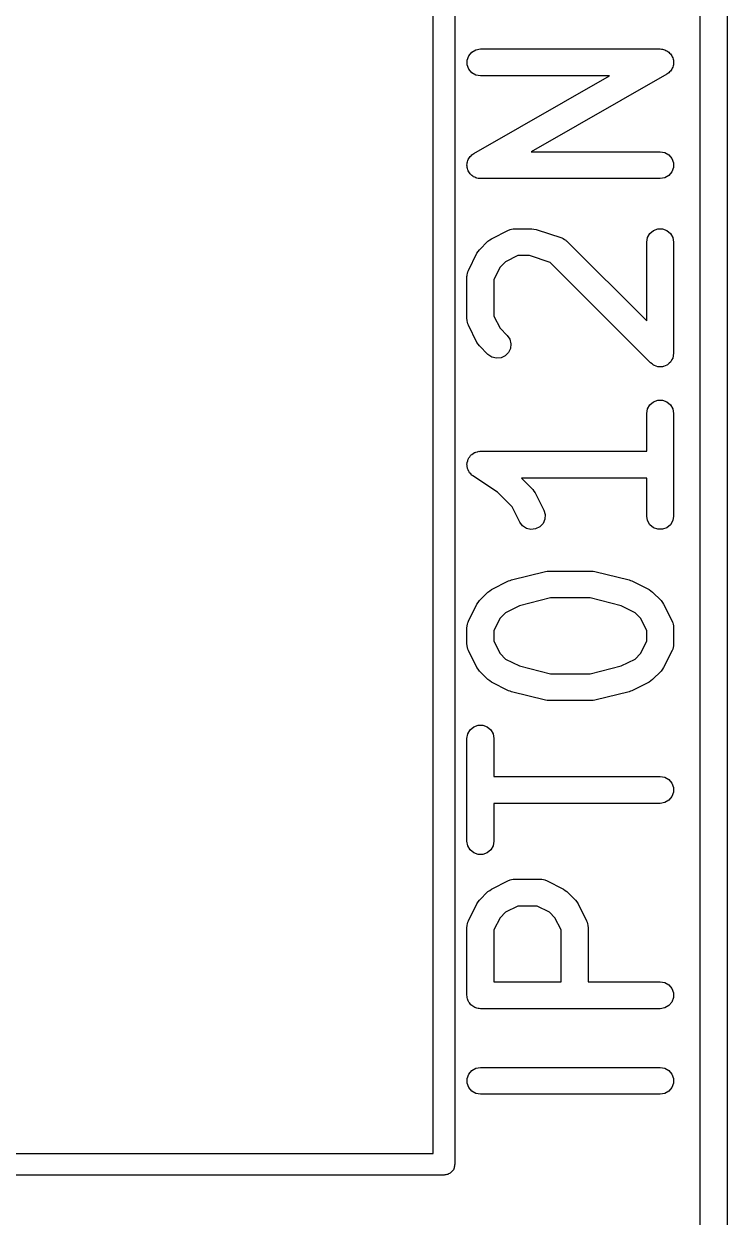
# Model space of a CAD drawing. Extents: x 1 to 57, y -99 to 45.
# Drawn here: x 20.16 to 24.07, y -37.54 to -30.9 of the extents above; entities that cross this region are included whole.
import ezdxf

# ---------------------------------------------------------------- set-up
doc = ezdxf.new("R2010")
doc.units = 0
doc.header["$MEASUREMENT"] = 0
doc.layers.add('BLACK', color=7, linetype='CONTINUOUS')

msp = doc.modelspace()

# ---------------------------------------------------------------- linework, layer by layer
at = {"layer": 'Black'}
for p, q in [((24.075, 44.925), (24.075, -46.925)), ((23.925, -41.2237), (23.925, -18.8131)), ((22.56, -26.7), (22.56, -37.25)), ((22.44, -37.19), (22.44, -26.76)), ((22.6374, -31.0815), (22.6542, -31.0616)), ((22.6542, -31.0616), (22.6767, -31.0486)), ((22.6767, -31.0486), (22.7024, -31.044)), ((22.7024, -31.044), (23.7024, -31.044)), ((23.7024, -31.044), (23.709, -31.0452)), ((23.709, -31.0452), (23.7157, -31.0452)), ((23.7157, -31.0452), (23.7217, -31.0475)), ((23.7217, -31.0475), (23.728, -31.0486)), ((23.728, -31.0486), (23.7339, -31.0519)), ((23.7339, -31.0519), (23.7402, -31.0543)), ((23.7402, -31.0543), (23.7451, -31.0584)), ((23.7451, -31.0584), (23.7506, -31.0616)), ((23.7506, -31.0616), (23.7549, -31.0667)), ((23.7549, -31.0667), (23.76, -31.0711)), ((23.76, -31.0711), (23.7632, -31.0766)), ((22.6285, -31.106), (22.6374, -31.0815)), ((22.6285, -31.1321), (22.6285, -31.106)), ((22.6374, -31.1565), (22.6285, -31.1321)), ((23.7632, -31.0766), (23.7673, -31.0815)), ((23.7673, -31.0815), (23.7696, -31.0879)), ((23.7696, -31.0879), (23.773, -31.0937)), ((23.7739, -31.1384), (23.7727, -31.145)), ((23.773, -31.0937), (23.7741, -31.1)), ((23.7762, -31.1321), (23.7739, -31.1384)), ((23.7741, -31.1), (23.7762, -31.106)), ((23.7762, -31.106), (23.7762, -31.1128)), ((23.7762, -31.1128), (23.7774, -31.1194)), ((23.7774, -31.1194), (23.7762, -31.1257)), ((23.7762, -31.1257), (23.7762, -31.1321)), ((22.6542, -31.1765), (22.6374, -31.1565)), ((22.6767, -31.1895), (22.6542, -31.1765)), ((22.6652, -31.6254), (23.42, -31.194)), ((22.7024, -31.194), (22.6767, -31.1895)), ((23.42, -31.194), (22.7024, -31.194)), ((23.7396, -31.1842), (22.9848, -31.6155)), ((23.7448, -31.1799), (23.7396, -31.1842)), ((23.7506, -31.1765), (23.7448, -31.1799)), ((23.7547, -31.1716), (23.7506, -31.1765)), ((23.7596, -31.1675), (23.7547, -31.1716)), ((23.763, -31.1617), (23.7596, -31.1675)), ((23.7673, -31.1565), (23.763, -31.1617)), ((23.7695, -31.1505), (23.7673, -31.1565)), ((23.7727, -31.145), (23.7695, -31.1505)), ((22.6285, -31.6775), (22.6308, -31.6711)), ((22.6308, -31.6711), (22.632, -31.6645)), ((22.632, -31.6645), (22.6352, -31.659)), ((22.6352, -31.659), (22.6374, -31.653)), ((22.6374, -31.653), (22.6418, -31.6478)), ((22.6418, -31.6478), (22.6451, -31.642)), ((22.6451, -31.642), (22.6501, -31.6379)), ((22.6501, -31.6379), (22.6542, -31.633)), ((22.6542, -31.633), (22.66, -31.6297)), ((22.66, -31.6297), (22.6652, -31.6254)), ((22.9848, -31.6155), (23.7024, -31.6155)), ((23.7024, -31.6155), (23.728, -31.62)), ((23.728, -31.62), (23.7506, -31.633)), ((23.7506, -31.633), (23.7673, -31.653)), ((23.7673, -31.653), (23.7762, -31.6775)), ((22.6274, -31.6901), (22.6285, -31.6839)), ((22.6285, -31.6968), (22.6274, -31.6901)), ((22.6285, -31.6839), (22.6285, -31.6775)), ((22.6285, -31.7035), (22.6285, -31.6968)), ((22.6307, -31.7095), (22.6285, -31.7035)), ((22.6318, -31.7158), (22.6307, -31.7095)), ((22.6351, -31.7217), (22.6318, -31.7158)), ((22.6374, -31.728), (22.6351, -31.7217)), ((22.6415, -31.7329), (22.6374, -31.728)), ((22.6447, -31.7384), (22.6415, -31.7329)), ((23.7673, -31.728), (23.7506, -31.7479)), ((23.7762, -31.7035), (23.7673, -31.728)), ((23.7762, -31.6775), (23.7762, -31.7035)), ((22.6499, -31.7428), (22.6447, -31.7384)), ((22.6542, -31.7479), (22.6499, -31.7428)), ((22.6597, -31.7511), (22.6542, -31.7479)), ((22.6646, -31.7553), (22.6597, -31.7511)), ((22.6709, -31.7576), (22.6646, -31.7553)), ((22.6767, -31.761), (22.6709, -31.7576)), ((22.683, -31.7621), (22.6767, -31.761)), ((22.689, -31.7643), (22.683, -31.7621)), ((22.6958, -31.7643), (22.689, -31.7643)), ((22.7024, -31.7655), (22.6958, -31.7643)), ((23.7024, -31.7655), (22.7024, -31.7655)), ((23.728, -31.761), (23.7024, -31.7655)), ((23.7506, -31.7479), (23.728, -31.761)), ((22.7641, -32.0996), (22.8593, -32.052)), ((22.8593, -32.052), (22.8635, -32.0507)), ((22.8635, -32.0507), (22.8672, -32.0486)), ((22.8672, -32.0486), (22.8759, -32.047)), ((22.8759, -32.047), (22.8843, -32.0445)), ((22.8843, -32.0445), (22.8886, -32.0448)), ((22.8886, -32.0448), (22.8929, -32.044)), ((22.8929, -32.044), (22.9881, -32.044)), ((22.9881, -32.044), (22.9999, -32.0461)), ((22.9999, -32.0461), (23.0118, -32.0479)), ((23.0118, -32.0479), (23.1547, -32.0955)), ((23.6449, -32.0708), (23.6649, -32.0541)), ((23.6649, -32.0541), (23.6894, -32.0452)), ((23.6894, -32.0452), (23.7154, -32.0452)), ((23.7154, -32.0452), (23.7399, -32.0541)), ((23.7399, -32.0541), (23.7598, -32.0708)), ((22.697, -32.1613), (22.7446, -32.1136)), ((22.7446, -32.1136), (22.7544, -32.1067)), ((22.7544, -32.1067), (22.7641, -32.0996)), ((23.1547, -32.0955), (23.1585, -32.0976)), ((23.1585, -32.0976), (23.1626, -32.0987)), ((23.1626, -32.0987), (23.1698, -32.1037)), ((23.1698, -32.1037), (23.1776, -32.1079)), ((23.1776, -32.1079), (23.1804, -32.1112)), ((23.1804, -32.1112), (23.184, -32.1136)), ((23.184, -32.1136), (23.6274, -32.557)), ((23.6274, -32.119), (23.6319, -32.0934)), ((23.6274, -32.557), (23.6274, -32.119)), ((23.6319, -32.0934), (23.6449, -32.0708)), ((23.7598, -32.0708), (23.7729, -32.0934)), ((23.7729, -32.0934), (23.7774, -32.119)), ((23.7774, -32.119), (23.7774, -32.7381)), ((22.6353, -32.276), (22.6829, -32.1807)), ((22.6829, -32.1807), (22.6901, -32.1711)), ((22.6901, -32.1711), (22.697, -32.1613)), ((22.9106, -32.194), (22.842, -32.2283)), ((22.9759, -32.194), (22.9106, -32.194)), ((23.0904, -32.2322), (22.9759, -32.194)), ((22.8116, -32.2587), (22.7774, -32.3272)), ((22.842, -32.2283), (22.8116, -32.2587)), ((23.6493, -32.7911), (23.0904, -32.2322)), ((22.6274, -32.3095), (22.6281, -32.3053)), ((22.6274, -32.5476), (22.6274, -32.3095)), ((22.6279, -32.3009), (22.6304, -32.2925)), ((22.6281, -32.3053), (22.6279, -32.3009)), ((22.6304, -32.2925), (22.6319, -32.2839)), ((22.6319, -32.2839), (22.6341, -32.2801)), ((22.6341, -32.2801), (22.6353, -32.276)), ((22.7774, -32.3272), (22.7774, -32.5299)), ((22.7774, -32.5299), (22.8116, -32.5984)), ((22.6281, -32.5519), (22.6274, -32.5476)), ((22.6279, -32.5562), (22.6281, -32.5519)), ((22.6304, -32.5646), (22.6279, -32.5562)), ((22.6319, -32.5733), (22.6304, -32.5646)), ((22.6341, -32.577), (22.6319, -32.5733)), ((22.6353, -32.5812), (22.6341, -32.577)), ((22.6829, -32.6764), (22.6353, -32.5812)), ((22.8116, -32.5984), (22.8507, -32.6374)), ((22.8507, -32.6374), (22.8656, -32.6588)), ((22.8656, -32.6588), (22.8723, -32.6839)), ((22.6901, -32.6861), (22.6829, -32.6764)), ((22.697, -32.6959), (22.6901, -32.6861)), ((22.7446, -32.7435), (22.697, -32.6959)), ((22.8591, -32.7335), (22.8406, -32.7519)), ((22.8701, -32.7099), (22.8591, -32.7335)), ((22.8723, -32.6839), (22.8701, -32.7099)), ((22.7659, -32.7584), (22.7446, -32.7435)), ((22.7911, -32.7652), (22.7659, -32.7584)), ((22.817, -32.7629), (22.7911, -32.7652)), ((22.8406, -32.7519), (22.817, -32.7629)), ((23.6574, -32.7967), (23.6493, -32.7911)), ((23.6649, -32.803), (23.6574, -32.7967)), ((23.7454, -32.7995), (23.7424, -32.8009)), ((23.7523, -32.7926), (23.7454, -32.7995)), ((23.7598, -32.7863), (23.7523, -32.7926)), ((23.7615, -32.7835), (23.7598, -32.7863)), ((23.7638, -32.7811), (23.7615, -32.7835)), ((23.768, -32.7722), (23.7638, -32.7811)), ((23.7729, -32.7637), (23.768, -32.7722)), ((23.7734, -32.7605), (23.7729, -32.7637)), ((23.7748, -32.7575), (23.7734, -32.7605)), ((23.7757, -32.7477), (23.7748, -32.7575)), ((23.7774, -32.7381), (23.7757, -32.7477)), ((23.668, -32.8042), (23.6649, -32.803)), ((23.6707, -32.8061), (23.668, -32.8042)), ((23.6802, -32.8086), (23.6707, -32.8061)), ((23.6894, -32.812), (23.6802, -32.8086)), ((23.6927, -32.812), (23.6894, -32.812)), ((23.6958, -32.8128), (23.6927, -32.812)), ((23.7056, -32.812), (23.6958, -32.8128)), ((23.7154, -32.812), (23.7056, -32.812)), ((23.7185, -32.8108), (23.7154, -32.812)), ((23.7218, -32.8105), (23.7185, -32.8108)), ((23.7307, -32.8064), (23.7218, -32.8105)), ((23.7399, -32.803), (23.7307, -32.8064)), ((23.7424, -32.8009), (23.7399, -32.803)), ((23.6649, -33.0065), (23.6894, -32.9976)), ((23.6894, -32.9976), (23.7154, -32.9976)), ((23.7154, -32.9976), (23.7399, -33.0065)), ((23.6274, -33.0714), (23.6319, -33.0458)), ((23.6319, -33.0458), (23.6449, -33.0232)), ((23.6449, -33.0232), (23.6649, -33.0065)), ((23.7399, -33.0065), (23.7598, -33.0232)), ((23.7598, -33.0232), (23.7729, -33.0458)), ((23.7729, -33.0458), (23.7774, -33.0714)), ((23.6274, -33.2821), (23.6274, -33.0714)), ((23.7774, -33.0714), (23.7774, -33.6429)), ((22.6316, -33.3357), (22.6337, -33.327)), ((22.6337, -33.327), (22.636, -33.3235)), ((22.636, -33.3235), (22.6374, -33.3196)), ((22.6374, -33.3196), (22.6432, -33.3128)), ((22.6432, -33.3128), (22.6481, -33.3053)), ((22.6481, -33.3053), (22.6515, -33.3029)), ((22.6515, -33.3029), (22.6542, -33.2997)), ((22.6542, -33.2997), (22.6619, -33.2952)), ((22.6619, -33.2952), (22.6691, -33.2899)), ((22.6691, -33.2899), (22.6731, -33.2887)), ((22.6731, -33.2887), (22.6767, -33.2867)), ((22.6767, -33.2867), (22.6855, -33.2851)), ((22.6855, -33.2851), (22.6941, -33.2826)), ((22.6941, -33.2826), (22.6983, -33.2829)), ((22.6983, -33.2829), (22.7024, -33.2821)), ((22.7024, -33.2821), (23.6274, -33.2821)), ((22.6275, -33.3523), (22.6285, -33.3483)), ((22.6285, -33.3612), (22.6275, -33.3523)), ((22.6285, -33.3441), (22.6316, -33.3357)), ((22.6285, -33.3483), (22.6285, -33.3441)), ((22.6285, -33.3702), (22.6285, -33.3612)), ((22.6299, -33.3741), (22.6285, -33.3702)), ((22.6304, -33.3782), (22.6299, -33.3741)), ((22.6344, -33.3862), (22.6304, -33.3782)), ((22.6374, -33.3946), (22.6344, -33.3862)), ((22.6401, -33.3978), (22.6374, -33.3946)), ((22.6419, -33.4016), (22.6401, -33.3978)), ((22.6484, -33.4077), (22.6419, -33.4016)), ((22.6542, -33.4146), (22.6484, -33.4077)), ((22.6578, -33.4167), (22.6542, -33.4146)), ((22.6608, -33.4195), (22.6578, -33.4167)), ((22.7975, -33.5107), (22.6608, -33.4195)), ((23.6274, -33.4321), (22.9311, -33.4321)), ((22.9311, -33.4321), (22.9935, -33.4946)), ((23.6274, -33.6429), (23.6274, -33.4321)), ((22.8788, -33.592), (22.7975, -33.5107)), ((22.9935, -33.4946), (23.0004, -33.5044)), ((23.0004, -33.5044), (23.0076, -33.5141)), ((23.0076, -33.5141), (23.0552, -33.6093)), ((22.921, -33.6764), (22.8788, -33.592)), ((23.061, -33.6603), (23.0507, -33.6842)), ((23.0552, -33.6093), (23.0626, -33.6343)), ((23.0626, -33.6343), (23.061, -33.6603)), ((23.6319, -33.6685), (23.6274, -33.6429)), ((23.7774, -33.6429), (23.7729, -33.6685)), ((22.9365, -33.6973), (22.921, -33.6764)), ((22.9583, -33.7117), (22.9365, -33.6973)), ((22.9836, -33.7177), (22.9583, -33.7117)), ((23.0095, -33.7147), (22.9836, -33.7177)), ((23.0328, -33.7031), (23.0095, -33.7147)), ((23.0507, -33.6842), (23.0328, -33.7031)), ((23.6449, -33.6911), (23.6319, -33.6685)), ((23.6649, -33.7078), (23.6449, -33.6911)), ((23.6894, -33.7167), (23.6649, -33.7078)), ((23.7154, -33.7167), (23.6894, -33.7167)), ((23.7399, -33.7078), (23.7154, -33.7167)), ((23.7598, -33.6911), (23.7399, -33.7078)), ((23.7729, -33.6685), (23.7598, -33.6911)), ((22.8747, -33.9987), (23.0651, -33.951)), ((23.0651, -33.951), (23.0743, -33.9504)), ((23.0743, -33.9504), (23.0833, -33.9488)), ((23.0833, -33.9488), (23.3214, -33.9488)), ((23.3214, -33.9488), (23.3305, -33.9504)), ((23.3305, -33.9504), (23.3396, -33.951)), ((23.3396, -33.951), (23.5301, -33.9987)), ((22.7446, -34.066), (22.7544, -34.0591)), ((22.7544, -34.0591), (22.7641, -34.052)), ((22.7641, -34.052), (22.8593, -34.0043)), ((22.8593, -34.0043), (22.8672, -34.002)), ((22.8672, -34.002), (22.8747, -33.9987)), ((23.5301, -33.9987), (23.5376, -34.002)), ((23.5376, -34.002), (23.5454, -34.0043)), ((23.5454, -34.0043), (23.6407, -34.052)), ((23.6407, -34.052), (23.6503, -34.0591)), ((23.6503, -34.0591), (23.6602, -34.066)), ((22.6829, -34.1331), (22.6901, -34.1235)), ((22.6901, -34.1235), (22.697, -34.1136)), ((22.697, -34.1136), (22.7446, -34.066)), ((23.0926, -34.0988), (22.919, -34.1422)), ((23.3122, -34.0988), (23.0926, -34.0988)), ((23.4857, -34.1422), (23.3122, -34.0988)), ((23.6602, -34.066), (23.7078, -34.1136)), ((23.7078, -34.1136), (23.7147, -34.1235)), ((23.7147, -34.1235), (23.7218, -34.1331)), ((22.6353, -34.2284), (22.6829, -34.1331)), ((22.842, -34.1807), (22.8116, -34.2111)), ((22.919, -34.1422), (22.842, -34.1807)), ((23.5627, -34.1807), (23.4857, -34.1422)), ((23.5931, -34.2111), (23.5627, -34.1807)), ((23.7218, -34.1331), (23.7695, -34.2284)), ((22.6274, -34.2619), (22.6281, -34.2576)), ((22.6279, -34.2533), (22.6304, -34.2449)), ((22.6281, -34.2576), (22.6279, -34.2533)), ((22.6304, -34.2449), (22.6319, -34.2363)), ((22.6319, -34.2363), (22.6341, -34.2325)), ((22.6341, -34.2325), (22.6353, -34.2284)), ((22.8116, -34.2111), (22.7774, -34.2796)), ((23.6274, -34.2796), (23.5931, -34.2111)), ((23.7695, -34.2284), (23.7707, -34.2325)), ((23.7707, -34.2325), (23.7729, -34.2363)), ((23.7729, -34.2363), (23.7744, -34.2449)), ((23.7744, -34.2449), (23.7769, -34.2533)), ((23.7769, -34.2533), (23.7766, -34.2576)), ((23.7766, -34.2576), (23.7774, -34.2619)), ((22.6274, -34.3571), (22.6274, -34.2619)), ((22.7774, -34.2796), (22.7774, -34.3394)), ((23.6274, -34.3394), (23.6274, -34.2796)), ((23.7774, -34.2619), (23.7774, -34.3571)), ((22.6281, -34.3614), (22.6274, -34.3571)), ((22.6279, -34.3657), (22.6281, -34.3614)), ((22.6304, -34.3741), (22.6279, -34.3657)), ((22.6319, -34.3828), (22.6304, -34.3741)), ((22.6341, -34.3865), (22.6319, -34.3828)), ((22.6353, -34.3907), (22.6341, -34.3865)), ((22.6829, -34.4859), (22.6353, -34.3907)), ((22.7774, -34.3394), (22.8116, -34.408)), ((23.5931, -34.408), (23.6274, -34.3394)), ((23.7695, -34.3907), (23.7218, -34.4859)), ((23.7707, -34.3865), (23.7695, -34.3907)), ((23.7729, -34.3828), (23.7707, -34.3865)), ((23.7744, -34.3741), (23.7729, -34.3828)), ((23.7769, -34.3657), (23.7744, -34.3741)), ((23.7774, -34.3571), (23.7766, -34.3614)), ((23.7766, -34.3614), (23.7769, -34.3657)), ((22.8116, -34.408), (22.842, -34.4384)), ((22.842, -34.4384), (22.919, -34.4769)), ((23.4857, -34.4769), (23.5627, -34.4384)), ((23.5627, -34.4384), (23.5931, -34.408)), ((22.6901, -34.4956), (22.6829, -34.4859)), ((22.697, -34.5054), (22.6901, -34.4956)), ((22.7446, -34.553), (22.697, -34.5054)), ((22.919, -34.4769), (23.0926, -34.5202)), ((23.0926, -34.5202), (23.3122, -34.5202)), ((23.3122, -34.5202), (23.4857, -34.4769)), ((23.7078, -34.5054), (23.6602, -34.553)), ((23.7147, -34.4956), (23.7078, -34.5054)), ((23.7218, -34.4859), (23.7147, -34.4956)), ((22.7544, -34.5599), (22.7446, -34.553)), ((22.7641, -34.5671), (22.7544, -34.5599)), ((22.8593, -34.6147), (22.7641, -34.5671)), ((23.6407, -34.5671), (23.5454, -34.6147)), ((23.6503, -34.5599), (23.6407, -34.5671)), ((23.6602, -34.553), (23.6503, -34.5599)), ((22.8672, -34.617), (22.8593, -34.6147)), ((22.8747, -34.6204), (22.8672, -34.617)), ((23.0651, -34.668), (22.8747, -34.6204)), ((23.5301, -34.6204), (23.3396, -34.668)), ((23.5376, -34.617), (23.5301, -34.6204)), ((23.5454, -34.6147), (23.5376, -34.617)), ((23.0743, -34.6686), (23.0651, -34.668)), ((23.0833, -34.6702), (23.0743, -34.6686)), ((23.3214, -34.6702), (23.0833, -34.6702)), ((23.3305, -34.6686), (23.3214, -34.6702)), ((23.3396, -34.668), (23.3305, -34.6686)), ((22.6274, -34.881), (22.6319, -34.8553)), ((22.6319, -34.8553), (22.6449, -34.8327)), ((22.6449, -34.8327), (22.6649, -34.816)), ((22.6649, -34.816), (22.6894, -34.8071)), ((22.6894, -34.8071), (22.7154, -34.8071)), ((22.7154, -34.8071), (22.7399, -34.816)), ((22.7399, -34.816), (22.7598, -34.8327)), ((22.7598, -34.8327), (22.7729, -34.8553)), ((22.7729, -34.8553), (22.7774, -34.881)), ((22.6274, -35.4524), (22.6274, -34.881)), ((22.7774, -34.881), (22.7774, -35.0917)), ((22.7774, -35.0917), (23.7024, -35.0917)), ((23.7024, -35.0917), (23.728, -35.0962)), ((23.728, -35.0962), (23.7506, -35.1092)), ((23.7506, -35.1092), (23.7673, -35.1292)), ((23.7673, -35.1292), (23.7762, -35.1536)), ((23.7762, -35.1797), (23.7673, -35.2042)), ((23.7762, -35.1536), (23.7762, -35.1797)), ((23.7024, -35.2417), (22.7774, -35.2417)), ((22.7774, -35.2417), (22.7774, -35.4524)), ((23.728, -35.2371), (23.7024, -35.2417)), ((23.7506, -35.2241), (23.728, -35.2371)), ((23.7673, -35.2042), (23.7506, -35.2241)), ((22.6319, -35.478), (22.6274, -35.4524)), ((22.7774, -35.4524), (22.7729, -35.478)), ((22.6449, -35.5006), (22.6319, -35.478)), ((22.6649, -35.5173), (22.6449, -35.5006)), ((22.6894, -35.5262), (22.6649, -35.5173)), ((22.7399, -35.5173), (22.7154, -35.5262)), ((22.7598, -35.5006), (22.7399, -35.5173)), ((22.7729, -35.478), (22.7598, -35.5006)), ((22.7154, -35.5262), (22.6894, -35.5262)), ((22.7544, -35.7258), (22.7641, -35.7186)), ((22.7641, -35.7186), (22.8593, -35.671)), ((22.8593, -35.671), (22.8635, -35.6698)), ((22.8635, -35.6698), (22.8672, -35.6676)), ((22.8672, -35.6676), (22.8759, -35.6661)), ((22.8759, -35.6661), (22.8843, -35.6636)), ((22.8843, -35.6636), (22.8886, -35.6638)), ((22.8886, -35.6638), (22.8929, -35.6631)), ((22.8929, -35.6631), (23.0357, -35.6631)), ((23.0357, -35.6631), (23.04, -35.6638)), ((23.04, -35.6638), (23.0443, -35.6636)), ((23.0443, -35.6636), (23.0527, -35.6661)), ((23.0527, -35.6661), (23.0614, -35.6676)), ((23.0614, -35.6676), (23.0651, -35.6698)), ((23.0651, -35.6698), (23.0693, -35.671)), ((23.0693, -35.671), (23.1645, -35.7186)), ((23.1645, -35.7186), (23.1742, -35.7258)), ((22.6901, -35.7901), (22.697, -35.7803)), ((22.697, -35.7803), (22.7446, -35.7327)), ((22.7446, -35.7327), (22.7544, -35.7258)), ((23.1742, -35.7258), (23.184, -35.7327)), ((23.184, -35.7327), (23.2316, -35.7803)), ((23.2316, -35.7803), (23.2385, -35.7901)), ((22.6353, -35.895), (22.6829, -35.7998)), ((22.6829, -35.7998), (22.6901, -35.7901)), ((22.842, -35.8474), (22.8116, -35.8778)), ((22.9106, -35.8131), (22.842, -35.8474)), ((23.018, -35.8131), (22.9106, -35.8131)), ((23.0865, -35.8474), (23.018, -35.8131)), ((23.1169, -35.8778), (23.0865, -35.8474)), ((23.2385, -35.7901), (23.2457, -35.7998)), ((23.2457, -35.7998), (23.2933, -35.895)), ((22.6279, -35.92), (22.6304, -35.9116)), ((22.6281, -35.9243), (22.6279, -35.92)), ((22.6304, -35.9116), (22.6319, -35.9029)), ((22.6319, -35.9029), (22.6341, -35.8992)), ((22.6341, -35.8992), (22.6353, -35.895)), ((22.8116, -35.8778), (22.7774, -35.9463)), ((23.1512, -35.9463), (23.1169, -35.8778)), ((23.2933, -35.895), (23.2945, -35.8992)), ((23.2945, -35.8992), (23.2967, -35.9029)), ((23.2967, -35.9029), (23.2982, -35.9116)), ((23.2982, -35.9116), (23.3007, -35.92)), ((23.3007, -35.92), (23.3004, -35.9243)), ((22.6274, -35.9286), (22.6281, -35.9243)), ((22.6274, -36.3095), (22.6274, -35.9286)), ((22.7774, -35.9463), (22.7774, -36.2345)), ((23.1512, -36.2345), (23.1512, -35.9463)), ((23.3004, -35.9243), (23.3012, -35.9286)), ((23.3012, -35.9286), (23.3012, -36.2345)), ((22.7774, -36.2345), (23.1512, -36.2345)), ((23.3012, -36.2345), (23.7024, -36.2345)), ((23.7024, -36.2345), (23.728, -36.239)), ((23.728, -36.239), (23.7506, -36.2521)), ((23.7506, -36.2521), (23.7673, -36.272)), ((22.6285, -36.316), (22.6274, -36.3095)), ((22.6285, -36.3225), (22.6285, -36.316)), ((23.7673, -36.272), (23.7762, -36.2965)), ((23.7762, -36.2965), (23.7762, -36.3225)), ((22.6308, -36.3287), (22.6285, -36.3225)), ((22.6319, -36.3352), (22.6308, -36.3287)), ((22.6352, -36.3409), (22.6319, -36.3352)), ((22.6374, -36.347), (22.6352, -36.3409)), ((22.6416, -36.3521), (22.6374, -36.347)), ((22.6449, -36.3577), (22.6416, -36.3521)), ((22.65, -36.362), (22.6449, -36.3577)), ((22.6542, -36.367), (22.65, -36.362)), ((22.6599, -36.3703), (22.6542, -36.367)), ((22.6649, -36.3745), (22.6599, -36.3703)), ((22.671, -36.3767), (22.6649, -36.3745)), ((22.6767, -36.38), (22.671, -36.3767)), ((22.6832, -36.3811), (22.6767, -36.38)), ((22.6894, -36.3834), (22.6832, -36.3811)), ((22.6959, -36.3834), (22.6894, -36.3834)), ((22.7024, -36.3845), (22.6959, -36.3834)), ((23.7024, -36.3845), (22.7024, -36.3845)), ((23.728, -36.38), (23.7024, -36.3845)), ((23.7506, -36.367), (23.728, -36.38)), ((23.7673, -36.347), (23.7506, -36.367)), ((23.7762, -36.3225), (23.7673, -36.347)), ((22.6542, -36.7283), (22.6767, -36.7152)), ((22.6767, -36.7152), (22.7024, -36.7107)), ((22.7024, -36.7107), (23.7024, -36.7107)), ((23.7024, -36.7107), (23.728, -36.7152)), ((23.728, -36.7152), (23.7506, -36.7283)), ((22.6285, -36.7727), (22.6374, -36.7482)), ((22.6285, -36.7987), (22.6285, -36.7727)), ((22.6374, -36.7482), (22.6542, -36.7283)), ((23.7506, -36.7283), (23.7673, -36.7482)), ((23.7673, -36.7482), (23.7762, -36.7727)), ((23.7762, -36.7727), (23.7762, -36.7987)), ((22.6374, -36.8232), (22.6285, -36.7987)), ((22.6542, -36.8432), (22.6374, -36.8232)), ((22.6767, -36.8562), (22.6542, -36.8432)), ((23.7506, -36.8432), (23.728, -36.8562)), ((23.7673, -36.8232), (23.7506, -36.8432)), ((23.7762, -36.7987), (23.7673, -36.8232)), ((22.7024, -36.8607), (22.6767, -36.8562)), ((23.7024, -36.8607), (22.7024, -36.8607)), ((23.728, -36.8562), (23.7024, -36.8607)), ((13.6249, -37.19), (22.44, -37.19)), ((22.5, -37.31), (13.6, -37.31)), ((22.5052, -37.3091), (22.5, -37.31)), ((22.5104, -37.3091), (22.5052, -37.3091)), ((22.5153, -37.3073), (22.5104, -37.3091)), ((22.5205, -37.3064), (22.5153, -37.3073)), ((22.5251, -37.3038), (22.5205, -37.3064)), ((22.53, -37.302), (22.5251, -37.3038)), ((22.534, -37.2986), (22.53, -37.302)), ((22.5386, -37.296), (22.534, -37.2986)), ((22.5419, -37.2919), (22.5386, -37.296)), ((22.546, -37.2886), (22.5419, -37.2919)), ((22.5486, -37.284), (22.546, -37.2886)), ((22.552, -37.28), (22.5486, -37.284)), ((22.5538, -37.2751), (22.552, -37.28)), ((22.5564, -37.2705), (22.5538, -37.2751)), ((22.5573, -37.2653), (22.5564, -37.2705)), ((22.5591, -37.2604), (22.5573, -37.2653)), ((22.56, -37.25), (22.5591, -37.2552)), ((22.5591, -37.2552), (22.5591, -37.2604))]:
    msp.add_line(p, q, dxfattribs=at)

doc.saveas('drawing.dxf')
